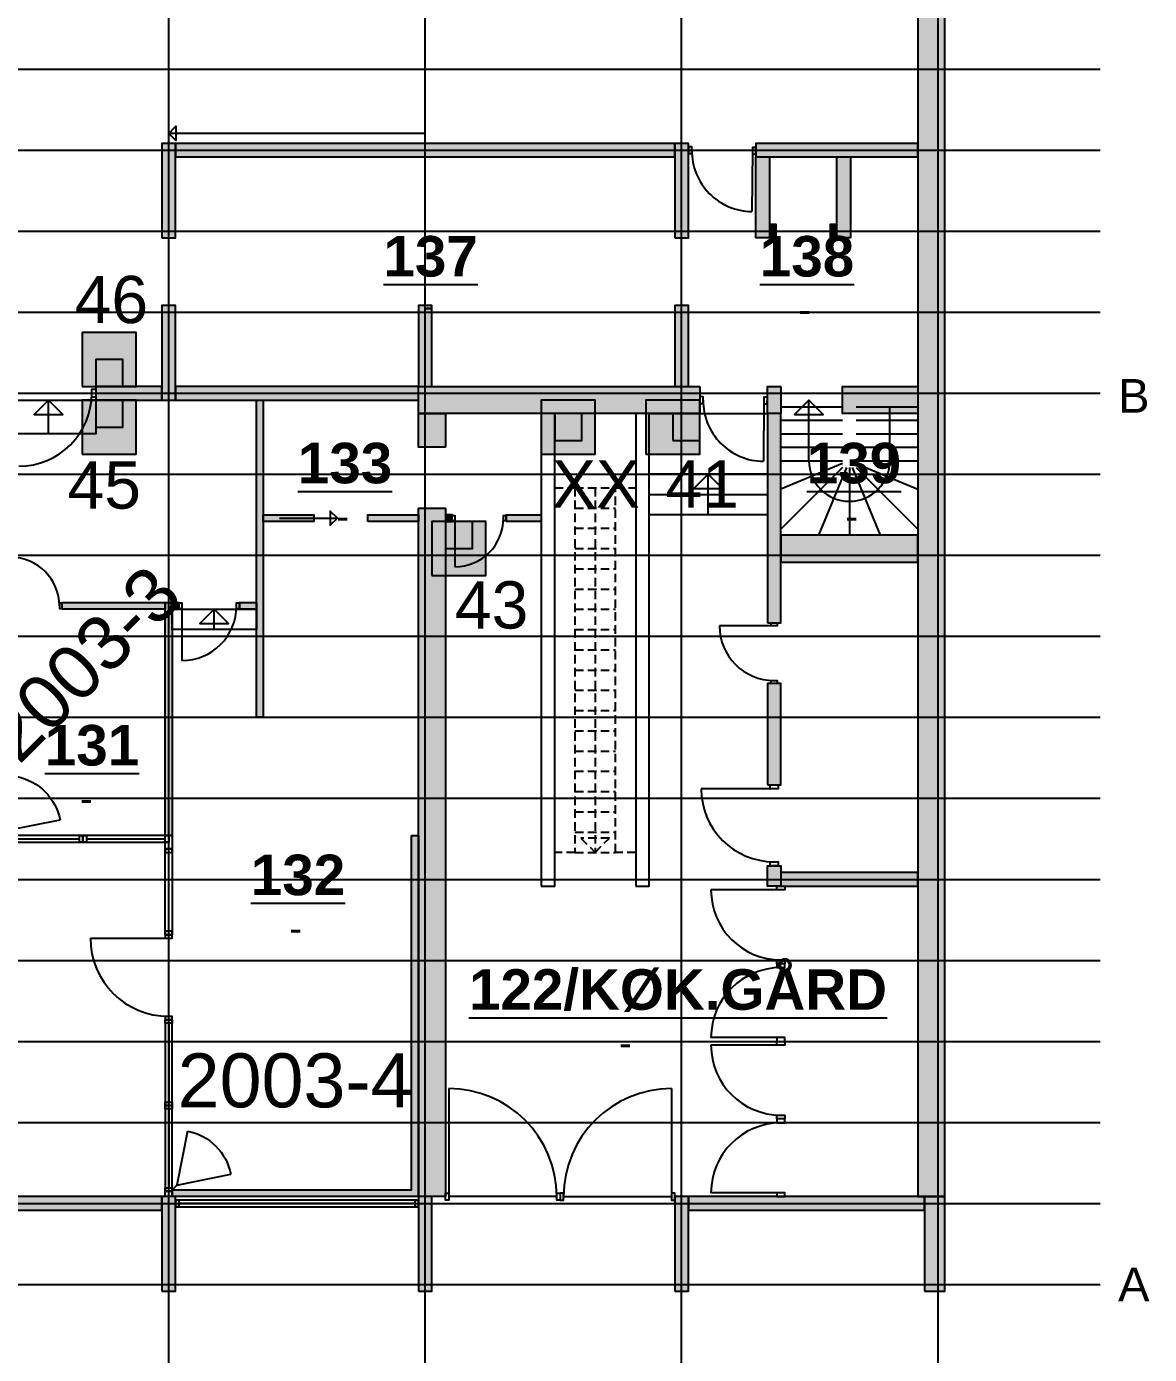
# Model space of a CAD drawing. Header units: millimetres. Extents: x 96064 to 243032, y 44049 to 165007.
# Drawn here: x 176394 to 193032, y 57162 to 76832 of the extents above; entities that cross this region are included whole.
import ezdxf

# ---------------------------------------------------------------- set-up
doc = ezdxf.new("R2010")
doc.units = ezdxf.units.MM
doc.header["$LTSCALE"] = 20
doc.linetypes.add('DASHED', pattern=[19.05, 12.7, -6.35])
for name, color, linetype in [('-  Stueplan eksist', 7, 'CONTINUOUS'), ('-  Trapper', 1, 'CONTINUOUS'), ('- Døre og vinduer', 12, 'CONTINUOUS'), ('-ADK', 140, 'CONTINUOUS'), ('-Alarm', 20, 'CONTINUOUS'), ('-Dørfølere', 90, 'CONTINUOUS'), ('-Grid', 254, 'CONTINUOUS'), ('-Rum m2', 6, 'CONTINUOUS'), ('-Rumnumre', 6, 'CONTINUOUS'), ('-Skrav. eksist.', 253, 'CONTINUOUS')]:
    doc.layers.add(name, color=color, linetype=linetype)
doc.styles.add('100', font='arial.ttf', dxfattribs={"height": 150})

# ---------------------------------------------------------------- blocks, each defined once
blk = doc.blocks.new('Rumføler')
at = {"layer": '-Alarm'}
blk.add_line((-71, 71), (0, 0), dxfattribs=at)
blk.add_lwpolyline([(-231, 871), (-71, 71), (-871, 231)], dxfattribs=at)
blk.add_arc((-71, 71), 816, 101.3099, 168.6901, dxfattribs=at)
blk = doc.blocks.new('ADK')
at = {"layer": '-ADK'}
h = blk.add_hatch(color=256, dxfattribs=at)
h.dxf.hatch_style = 1
h.paths.add_polyline_path([(-400, -400), (400, -400), (400, 400), (-400, 400)])
blk.add_lwpolyline([(-400, -400), (400, -400), (400, 400), (-400, 400)], close=True, dxfattribs=at)

msp = doc.modelspace()

# ---------------------------------------------------------------- hatches: boundary and pattern name
at = {"layer": '-ADK'}
h = msp.add_hatch(color=256, dxfattribs=at)
h.dxf.hatch_style = 1
h.paths.add_polyline_path([(177420, 71500), (177820, 71500), (177820, 71900), (177420, 71900)])
h = msp.add_hatch(color=256, dxfattribs=at)
h.dxf.hatch_style = 1
h.paths.add_polyline_path([(177420, 70900), (177820, 70900), (177820, 71300), (177420, 71300)])
h = msp.add_hatch(color=256, dxfattribs=at)
h.dxf.hatch_style = 1
h.paths.add_polyline_path([(184220, 70700), (184620, 70700), (184620, 71100), (184220, 71100)])
h = msp.add_hatch(color=256, dxfattribs=at)
h.dxf.hatch_style = 1
h.paths.add_polyline_path([(185970, 70700), (186370, 70700), (186370, 71100), (185970, 71100)])
h = msp.add_hatch(color=256, dxfattribs=at)
h.dxf.hatch_style = 1
h.paths.add_polyline_path([(182600, 69100), (183000, 69100), (183000, 69500), (182600, 69500)])
at = {"layer": '-Skrav. eksist.'}
h = msp.add_hatch(color=256, dxfattribs=at)
h.dxf.hatch_style = 1
h.paths.add_polyline_path([(189600, 59500), (190000, 59500), (190000, 85900), (189600, 85900)], flags=16)
h.paths.add_polyline_path([(189700, 59300), (189700, 59500), (186200, 59500), (186200, 59300)], flags=17)
h = msp.add_hatch(color=256, dxfattribs=at)
h.dxf.hatch_style = 1
h.paths.add_polyline_path([(189700, 59300), (189700, 59500), (186200, 59500), (186200, 59300)], flags=17)
h.paths.add_polyline_path([(189600, 59500), (190000, 59500), (190000, 85900), (189600, 85900)], flags=16)
h = msp.add_hatch(color=256, dxfattribs=at)
h.dxf.hatch_style = 1
h.paths.add_polyline_path([(189600, 59500), (190000, 59500), (190000, 85900), (189600, 85900)], flags=16)
h.paths.add_polyline_path([(189600, 74900), (189600, 75100), (187200, 75100), (187200, 74900)], flags=17)
h = msp.add_hatch(color=256, dxfattribs=at)
h.dxf.hatch_style = 1
h.paths.add_polyline_path([(189600, 74900), (189600, 75100), (187200, 75100), (187200, 74900)], flags=17)
h.paths.add_polyline_path([(189600, 59500), (190000, 59500), (190000, 85900), (189600, 85900)], flags=16)
h = msp.add_hatch(color=256, dxfattribs=at)
h.dxf.hatch_style = 1
h.paths.add_polyline_path([(187570, 69300), (187570, 68900), (189600, 68900), (189600, 69300)], flags=17)
h.paths.add_polyline_path([(189600, 59500), (190000, 59500), (190000, 85900), (189600, 85900)], flags=16)
h = msp.add_hatch(color=256, dxfattribs=at)
h.dxf.hatch_style = 1
h.paths.add_polyline_path([(189600, 64100), (189600, 64300), (187570, 64300), (187570, 64100)], flags=17)
h.paths.add_polyline_path([(189600, 59500), (190000, 59500), (190000, 85900), (189600, 85900)], flags=16)
h = msp.add_hatch(color=256, dxfattribs=at)
h.dxf.hatch_style = 1
h.paths.add_polyline_path([(187570, 69300), (187570, 68900), (189600, 68900), (189600, 69300)], flags=17)
h.paths.add_polyline_path([(189600, 59500), (190000, 59500), (190000, 85900), (189600, 85900)], flags=16)
h = msp.add_hatch(color=256, dxfattribs=at)
h.dxf.hatch_style = 1
h.paths.add_polyline_path([(189600, 64100), (189600, 64300), (187570, 64300), (187570, 64100)], flags=17)
h.paths.add_polyline_path([(189600, 59500), (190000, 59500), (190000, 85900), (189600, 85900)], flags=16)
h = msp.add_hatch(color=256, dxfattribs=at)
h.dxf.hatch_style = 1
h.paths.add_polyline_path([(189600, 59500), (190000, 59500), (190000, 85900), (189600, 85900)], flags=16)
h.paths.add_polyline_path([(189600, 71500), (189600, 71100), (188485, 71100), (188485, 71500)], flags=17)
h = msp.add_hatch(color=256, dxfattribs=at)
h.dxf.hatch_style = 1
h.paths.add_polyline_path([(189600, 71500), (189600, 71100), (188485, 71100), (188485, 71500)], flags=17)
h.paths.add_polyline_path([(189600, 59500), (190000, 59500), (190000, 85900), (189600, 85900)], flags=16)
h = msp.add_hatch(color=256, dxfattribs=at)
h.dxf.hatch_style = 1
h.paths.add_polyline_path([(189600, 59500), (190000, 59500), (190000, 85900), (189600, 85900)], flags=16)
h.paths.add_polyline_path([(189700, 58100), (190000, 58100), (190000, 59500), (189700, 59500)], flags=17)
h = msp.add_hatch(color=256, dxfattribs=at)
h.dxf.hatch_style = 1
h.paths.add_polyline_path([(189700, 58100), (190000, 58100), (190000, 59500), (189700, 59500)], flags=17)
h.paths.add_polyline_path([(189600, 59500), (190000, 59500), (190000, 85900), (189600, 85900)], flags=16)
h = msp.add_hatch(color=256, dxfattribs=at)
h.dxf.hatch_style = 1
h.paths.add_polyline_path([(189600, 59500), (190000, 59500), (190000, 85900), (189600, 85900)], flags=17)
h.paths.add_polyline_path([(189600, 59500), (190000, 59500), (190000, 85900), (189600, 85900)], flags=16)
h = msp.add_hatch(color=256, dxfattribs=at)
h.dxf.hatch_style = 1
h.paths.add_polyline_path([(178400, 73700), (178600, 73700), (178600, 75100), (178400, 75100)], flags=17)
h = msp.add_hatch(color=256, dxfattribs=at)
h.dxf.hatch_style = 1
h.paths.add_polyline_path([(178400, 73700), (178600, 73700), (178600, 75100), (178400, 75100)], flags=17)
h = msp.add_hatch(color=256, dxfattribs=at)
h.dxf.hatch_style = 1
h.paths.add_polyline_path([(186000, 74900), (186000, 75100), (178600, 75100), (178600, 74900)], flags=17)
h = msp.add_hatch(color=256, dxfattribs=at)
h.dxf.hatch_style = 1
h.paths.add_polyline_path([(186000, 74900), (186000, 75100), (178600, 75100), (178600, 74900)], flags=17)
h = msp.add_hatch(color=256, dxfattribs=at)
h.dxf.hatch_style = 1
h.paths.add_polyline_path([(186000, 73700), (186200, 73700), (186200, 75100), (186000, 75100)], flags=17)
h = msp.add_hatch(color=256, dxfattribs=at)
h.dxf.hatch_style = 1
h.paths.add_polyline_path([(186000, 73700), (186200, 73700), (186200, 75100), (186000, 75100)], flags=17)
h = msp.add_hatch(color=256, dxfattribs=at)
h.dxf.hatch_style = 1
h.paths.add_polyline_path([(187200, 74900), (187400, 74900), (187400, 73700), (187200, 73700)], flags=17)
h = msp.add_hatch(color=256, dxfattribs=at)
h.dxf.hatch_style = 1
h.paths.add_polyline_path([(187200, 74900), (187400, 74900), (187400, 73700), (187200, 73700)], flags=17)
h = msp.add_hatch(color=256, dxfattribs=at)
h.dxf.hatch_style = 1
h.paths.add_polyline_path([(188400, 74900), (188600, 74900), (188600, 73700), (188400, 73700)], flags=17)
h = msp.add_hatch(color=256, dxfattribs=at)
h.dxf.hatch_style = 1
h.paths.add_polyline_path([(188400, 74900), (188600, 74900), (188600, 73700), (188400, 73700)], flags=17)
h = msp.add_hatch(color=256, dxfattribs=at)
h.dxf.hatch_style = 1
h.paths.add_polyline_path([(187400, 73700), (187500, 73700), (187500, 73900), (187400, 73900)], flags=17)
h = msp.add_hatch(color=256, dxfattribs=at)
h.dxf.hatch_style = 1
h.paths.add_polyline_path([(187400, 73700), (187500, 73700), (187500, 73900), (187400, 73900)], flags=17)
h = msp.add_hatch(color=256, dxfattribs=at)
h.dxf.hatch_style = 1
h.paths.add_polyline_path([(188300, 73700), (188400, 73700), (188400, 73900), (188300, 73900)], flags=17)
h = msp.add_hatch(color=256, dxfattribs=at)
h.dxf.hatch_style = 1
h.paths.add_polyline_path([(188300, 73700), (188400, 73700), (188400, 73900), (188300, 73900)], flags=17)
h = msp.add_hatch(color=256, dxfattribs=at)
h.dxf.hatch_style = 1
h.paths.add_polyline_path([(178400, 71300), (178600, 71300), (178600, 72700), (178400, 72700)], flags=17)
h = msp.add_hatch(color=256, dxfattribs=at)
h.dxf.hatch_style = 1
h.paths.add_polyline_path([(178400, 71300), (178600, 71300), (178600, 72700), (178400, 72700)], flags=17)
h = msp.add_hatch(color=256, dxfattribs=at)
h.dxf.hatch_style = 1
h.paths.add_polyline_path([(182200.2, 71500), (182400.2, 71500), (182400, 72700), (182200, 72700)], flags=16)
h.paths.add_polyline_path([(182200, 71300), (182200, 71500), (178600, 71500), (178600, 71300)], flags=17)
h = msp.add_hatch(color=256, dxfattribs=at)
h.dxf.hatch_style = 1
h.paths.add_polyline_path([(182200, 71300), (182200, 71500), (178600, 71500), (178600, 71300)], flags=17)
h.paths.add_polyline_path([(182200.2, 71500), (182400.2, 71500), (182400, 72700), (182200, 72700)], flags=16)
h = msp.add_hatch(color=256, dxfattribs=at)
h.dxf.hatch_style = 1
h.paths.add_polyline_path([(182200.2, 71500), (182400.2, 71500), (182400, 72700), (182200, 72700)], flags=16)
h.paths.add_polyline_path([(182200.2, 71500), (182400.2, 71500), (182400, 72700), (182200, 72700)], flags=17)
h = msp.add_hatch(color=256, dxfattribs=at)
h.dxf.hatch_style = 1
h.paths.add_polyline_path([(182200.2, 71500), (182400.2, 71500), (182400, 72700), (182200, 72700)], flags=16)
h.paths.add_polyline_path([(186370, 71500), (186370, 71100), (182200, 71100), (182200, 71500)], flags=17)
h.paths.add_polyline_path([(186000, 71500), (186200, 71500), (186200, 72700), (186000, 72700)], flags=16)
h = msp.add_hatch(color=256, dxfattribs=at)
h.dxf.hatch_style = 1
h.paths.add_polyline_path([(186370, 71500), (186370, 71100), (182200, 71100), (182200, 71500)], flags=17)
h.paths.add_polyline_path([(182200.2, 71500), (182400.2, 71500), (182400, 72700), (182200, 72700)], flags=16)
h.paths.add_polyline_path([(186000, 71500), (186200, 71500), (186200, 72700), (186000, 72700)], flags=16)
h = msp.add_hatch(color=256, dxfattribs=at)
h.dxf.hatch_style = 1
h.paths.add_polyline_path([(186000, 71500), (186200, 71500), (186200, 72700), (186000, 72700)], flags=17)
h.paths.add_polyline_path([(186000, 71500), (186200, 71500), (186200, 72700), (186000, 72700)], flags=16)
h = msp.add_hatch(color=256, dxfattribs=at)
h.dxf.hatch_style = 1
h.paths.add_polyline_path([(178400, 71300), (178400, 71500), (177420, 71500), (177420, 71300)], flags=17)
h = msp.add_hatch(color=256, dxfattribs=at)
h.dxf.hatch_style = 1
h.paths.add_polyline_path([(178400, 71300), (178400, 71500), (177420, 71500), (177420, 71300)], flags=17)
h = msp.add_hatch(color=256, dxfattribs=at)
h.dxf.hatch_style = 1
h.paths.add_polyline_path([(187570, 71500), (187570, 71100), (187370, 71100), (187370, 71500)], flags=17)
h = msp.add_hatch(color=256, dxfattribs=at)
h.dxf.hatch_style = 1
h.paths.add_polyline_path([(187570, 71500), (187570, 71100), (187370, 71100), (187370, 71500)], flags=17)
h = msp.add_hatch(color=256, dxfattribs=at)
h.dxf.hatch_style = 1
h.paths.add_polyline_path([(179800, 71300), (179900, 71300), (179900, 66600), (179800, 66600)], flags=17)
h = msp.add_hatch(color=256, dxfattribs=at)
h.dxf.hatch_style = 1
h.paths.add_polyline_path([(179800, 71300), (179900, 71300), (179900, 66600), (179800, 66600)], flags=17)
h = msp.add_hatch(color=256, dxfattribs=at)
h.dxf.hatch_style = 1
h.paths.add_polyline_path([(182600, 70600), (182200, 70600), (182200, 71100), (182600, 71100)], flags=17)
h = msp.add_hatch(color=256, dxfattribs=at)
h.dxf.hatch_style = 1
h.paths.add_polyline_path([(182600, 70600), (182200, 70600), (182200, 71100), (182600, 71100)], flags=17)
h = msp.add_hatch(color=256, dxfattribs=at)
h.dxf.hatch_style = 1
h.paths.add_polyline_path([(187370, 68000), (187570, 68000), (187570, 71100), (187370, 71100)], flags=17)
h = msp.add_hatch(color=256, dxfattribs=at)
h.dxf.hatch_style = 1
h.paths.add_polyline_path([(187370, 68000), (187570, 68000), (187570, 71100), (187370, 71100)], flags=17)
h = msp.add_hatch(color=256, dxfattribs=at)
h.dxf.hatch_style = 1
h.paths.add_polyline_path([(182600, 59500), (182200, 59500), (182200, 69700), (182600, 69700)], flags=17)
h = msp.add_hatch(color=256, dxfattribs=at)
h.dxf.hatch_style = 1
h.paths.add_polyline_path([(182600, 59500), (182200, 59500), (182200, 69700), (182600, 69700)], flags=17)
h = msp.add_hatch(color=256, dxfattribs=at)
h.dxf.hatch_style = 1
h.paths.add_polyline_path([(179900, 69500), (179900, 69600), (180650, 69600), (180650, 69500)], flags=17)
h = msp.add_hatch(color=256, dxfattribs=at)
h.dxf.hatch_style = 1
h.paths.add_polyline_path([(179900, 69500), (179900, 69600), (180650, 69600), (180650, 69500)], flags=17)
h = msp.add_hatch(color=256, dxfattribs=at)
h.dxf.hatch_style = 1
h.paths.add_polyline_path([(181450, 69500), (181450, 69600), (182200, 69600), (182200, 69500)], flags=17)
h = msp.add_hatch(color=256, dxfattribs=at)
h.dxf.hatch_style = 1
h.paths.add_polyline_path([(181450, 69500), (181450, 69600), (182200, 69600), (182200, 69500)], flags=17)
h = msp.add_hatch(color=256, dxfattribs=at)
h.dxf.hatch_style = 1
h.paths.add_polyline_path([(182700, 69500), (182700, 69600), (182600, 69600), (182600, 69500)], flags=17)
h = msp.add_hatch(color=256, dxfattribs=at)
h.dxf.hatch_style = 1
h.paths.add_polyline_path([(182700, 69500), (182700, 69600), (182600, 69600), (182600, 69500)], flags=17)
h = msp.add_hatch(color=256, dxfattribs=at)
h.dxf.hatch_style = 1
h.paths.add_polyline_path([(183500, 69500), (183500, 69600), (184020, 69600), (184020, 69500)], flags=17)
h = msp.add_hatch(color=256, dxfattribs=at)
h.dxf.hatch_style = 1
h.paths.add_polyline_path([(183500, 69500), (183500, 69600), (184020, 69600), (184020, 69500)], flags=17)
h = msp.add_hatch(color=256, dxfattribs=at)
h.dxf.hatch_style = 1
h.paths.add_polyline_path([(176920, 68200), (176920, 68300), (178450, 68300), (178450, 68200)], flags=17)
h = msp.add_hatch(color=256, dxfattribs=at)
h.dxf.hatch_style = 1
h.paths.add_polyline_path([(176920, 68200), (176920, 68300), (178450, 68300), (178450, 68200)], flags=17)
h = msp.add_hatch(color=256, dxfattribs=at)
h.dxf.hatch_style = 1
h.paths.add_polyline_path([(178450, 68300), (178550, 68300), (178550, 64850), (178450, 64850)], flags=17)
h = msp.add_hatch(color=256, dxfattribs=at)
h.dxf.hatch_style = 1
h.paths.add_polyline_path([(178450, 68300), (178550, 68300), (178550, 64850), (178450, 64850)], flags=17)
h = msp.add_hatch(color=256, dxfattribs=at)
h.dxf.hatch_style = 1
h.paths.add_polyline_path([(178550, 68200), (178550, 68300), (178650, 68300), (178650, 68200)], flags=17)
h = msp.add_hatch(color=256, dxfattribs=at)
h.dxf.hatch_style = 1
h.paths.add_polyline_path([(178550, 68200), (178550, 68300), (178650, 68300), (178650, 68200)], flags=17)
h = msp.add_hatch(color=256, dxfattribs=at)
h.dxf.hatch_style = 1
h.paths.add_polyline_path([(179550, 68200), (179550, 68300), (179800, 68300), (179800, 68200)], flags=17)
h = msp.add_hatch(color=256, dxfattribs=at)
h.dxf.hatch_style = 1
h.paths.add_polyline_path([(179550, 68200), (179550, 68300), (179800, 68300), (179800, 68200)], flags=17)
h = msp.add_hatch(color=256, dxfattribs=at)
h.dxf.hatch_style = 1
h.paths.add_polyline_path([(187370, 65600), (187570, 65600), (187570, 67100), (187370, 67100)], flags=17)
h = msp.add_hatch(color=256, dxfattribs=at)
h.dxf.hatch_style = 1
h.paths.add_polyline_path([(187370, 65600), (187570, 65600), (187570, 67100), (187370, 67100)], flags=17)
h = msp.add_hatch(color=256, dxfattribs=at)
h.dxf.hatch_style = 1
h.paths.add_polyline_path([(182100, 64850), (182200, 64850), (182200, 59500), (178550, 59500), (178550, 59600), (182100, 59600)], flags=17)
h = msp.add_hatch(color=256, dxfattribs=at)
h.dxf.hatch_style = 1
h.paths.add_polyline_path([(182100, 64850), (182200, 64850), (182200, 59500), (178550, 59500), (178550, 59600), (182100, 59600)], flags=17)
h = msp.add_hatch(color=256, dxfattribs=at)
h.dxf.hatch_style = 1
h.paths.add_polyline_path([(187570, 64100), (187370, 64100), (187370, 64400), (187570, 64400)], flags=17)
h = msp.add_hatch(color=256, dxfattribs=at)
h.dxf.hatch_style = 1
h.paths.add_polyline_path([(187570, 64100), (187370, 64100), (187370, 64400), (187570, 64400)], flags=17)
h = msp.add_hatch(color=256, dxfattribs=at)
h.dxf.hatch_style = 1
h.paths.add_polyline_path([(178400, 59300), (178400, 59500), (174800, 59500), (174800, 59300)], flags=17)
h = msp.add_hatch(color=256, dxfattribs=at)
h.dxf.hatch_style = 1
h.paths.add_polyline_path([(178400, 59300), (178400, 59500), (174800, 59500), (174800, 59300)], flags=17)
h = msp.add_hatch(color=256, dxfattribs=at)
h.dxf.hatch_style = 1
h.paths.add_polyline_path([(178400, 58100), (178600, 58100), (178600, 59500), (178400, 59500)], flags=17)
h = msp.add_hatch(color=256, dxfattribs=at)
h.dxf.hatch_style = 1
h.paths.add_polyline_path([(178400, 58100), (178600, 58100), (178600, 59500), (178400, 59500)], flags=17)
h = msp.add_hatch(color=256, dxfattribs=at)
h.dxf.hatch_style = 1
h.paths.add_polyline_path([(182200, 58100), (182400, 58100), (182400, 59500), (182200, 59500)], flags=17)
h = msp.add_hatch(color=256, dxfattribs=at)
h.dxf.hatch_style = 1
h.paths.add_polyline_path([(182200, 58100), (182400, 58100), (182400, 59500), (182200, 59500)], flags=17)
h = msp.add_hatch(color=256, dxfattribs=at)
h.dxf.hatch_style = 1
h.paths.add_polyline_path([(186000, 58100), (186200, 58100), (186200, 59500), (186000, 59500)], flags=17)
h = msp.add_hatch(color=256, dxfattribs=at)
h.dxf.hatch_style = 1
h.paths.add_polyline_path([(186000, 58100), (186200, 58100), (186200, 59500), (186000, 59500)], flags=17)

# ---------------------------------------------------------------- linework, layer by layer
at = {"layer": '-  Stueplan eksist'}
for points in [[(189600, 59500), (190000, 59500), (190000, 85900), (189600, 85900)], [(178400, 73700), (178600, 73700), (178600, 75100), (178400, 75100)], [(186000, 74900), (186000, 75100), (178600, 75100), (178600, 74900)], [(186000, 73700), (186200, 73700), (186200, 75100), (186000, 75100)], [(189600, 74900), (189600, 75100), (187200, 75100), (187200, 74900)], [(187200, 74900), (187400, 74900), (187400, 73700), (187200, 73700)], [(188400, 74900), (188600, 74900), (188600, 73700), (188400, 73700)], [(187400, 73700), (187500, 73700), (187500, 73900), (187400, 73900)], [(188300, 73700), (188400, 73700), (188400, 73900), (188300, 73900)], [(178400, 71300), (178600, 71300), (178600, 72700), (178400, 72700)], [(182200.2, 71500), (182400.2, 71500), (182400, 72700), (182200, 72700)], [(186000, 71500), (186200, 71500), (186200, 72700), (186000, 72700)], [(178400, 71300), (178400, 71500), (177420, 71500), (177420, 71300)], [(182200, 71300), (182200, 71500), (178600, 71500), (178600, 71300)], [(186370, 71500), (186370, 71100), (182200, 71100), (182200, 71500)], [(187570, 71500), (187570, 71100), (187370, 71100), (187370, 71500)], [(189600, 71500), (189600, 71100), (188485, 71100), (188485, 71500)], [(179800, 71300), (179900, 71300), (179900, 66600), (179800, 66600)], [(182600, 70600), (182200, 70600), (182200, 71100), (182600, 71100)], [(184020, 64100), (184220, 64100), (184220, 71100), (184020, 71100)], [(185420, 64100), (185620, 64100), (185620, 71100), (185420, 71100)], [(187370, 68000), (187570, 68000), (187570, 71100), (187370, 71100)], [(182600, 59500), (182200, 59500), (182200, 69700), (182600, 69700)], [(179900, 69500), (179900, 69600), (180650, 69600), (180650, 69500)], [(181450, 69500), (181450, 69600), (182200, 69600), (182200, 69500)], [(182700, 69500), (182700, 69600), (182600, 69600), (182600, 69500)], [(183500, 69500), (183500, 69600), (184020, 69600), (184020, 69500)], [(187570, 69300), (187570, 68900), (189600, 68900), (189600, 69300)], [(176920, 68200), (176920, 68300), (178450, 68300), (178450, 68200)], [(178450, 68300), (178550, 68300), (178550, 64850), (178450, 64850)], [(178550, 68200), (178550, 68300), (178650, 68300), (178650, 68200)], [(179550, 68200), (179550, 68300), (179800, 68300), (179800, 68200)], [(187370, 65600), (187570, 65600), (187570, 67100), (187370, 67100)], [(182100, 64850), (182200, 64850), (182200, 59500), (178550, 59500), (178550, 59600), (182100, 59600)], [(187570, 64100), (187370, 64100), (187370, 64400), (187570, 64400)], [(189600, 64100), (189600, 64300), (187570, 64300), (187570, 64100)], [(178400, 59300), (178400, 59500), (174800, 59500), (174800, 59300)], [(178400, 58100), (178600, 58100), (178600, 59500), (178400, 59500)], [(182200, 58100), (182400, 58100), (182400, 59500), (182200, 59500)], [(186000, 58100), (186200, 58100), (186200, 59500), (186000, 59500)], [(189700, 59300), (189700, 59500), (186200, 59500), (186200, 59300)], [(189700, 58100), (190000, 58100), (190000, 59500), (189700, 59500)]]:
    msp.add_lwpolyline(points, close=True, dxfattribs=at)
at = {"layer": '-  Trapper'}
for p, q in [((187570, 71200), (188485, 71200)), ((188685, 71200), (189600, 71200)), ((189185, 70400), (189185, 71200)), ((187570, 71000), (188485, 71000)), ((188685, 71000), (189600, 71000)), ((187570, 70800), (188485, 70800)), ((188685, 70800), (189600, 70800)), ((187570, 70600), (188485, 70600)), ((188685, 70600), (189600, 70600)), ((187570, 70400), (188485, 70400)), ((188485, 70358.6), (187570, 69979.6)), ((188485, 70300), (187570, 69385)), ((188543.6, 70300), (188129.4, 69300)), ((188585, 70300), (188585, 69300)), ((188626.4, 70300), (189040.6, 69300)), ((188685, 70400), (189600, 70400)), ((188685, 70358.6), (189600, 69979.6)), ((188685, 70300), (189600, 69385))]:
    msp.add_line(p, q, dxfattribs=at)
at = {"layer": '-  Trapper', "linetype": 'DASHED', "ltscale": 0.5}
for p, q in [((184520, 70000), (185120, 70000)), ((184520, 69700), (185120, 69700)), ((184520, 69400), (185120, 69400)), ((184520, 69100), (185120, 69100)), ((184520, 68800), (185120, 68800)), ((184520, 68500), (185120, 68500)), ((184520, 68200), (185120, 68200)), ((184520, 67900), (185120, 67900)), ((184520, 67600), (185120, 67600)), ((184520, 67300), (185120, 67300)), ((184520, 67300), (185120, 67300)), ((184520, 67000), (185120, 67000)), ((184520, 67000), (185120, 67000)), ((184520, 66700), (185120, 66700)), ((184520, 66400), (185120, 66400)), ((184520, 66100), (185120, 66100)), ((184520, 65800), (185120, 65800)), ((184520, 65500), (185120, 65500)), ((184520, 65200), (185120, 65200)), ((184520, 64900), (185120, 64900)), ((184520, 64600), (185120, 64600))]:
    msp.add_line(p, q, dxfattribs=at)
at = {"layer": '-  Trapper'}
for points in [[(176020, 71300), (177420, 71300), (177420, 70800), (176020, 70800)], [(185620, 71100), (187370, 71100), (187370, 70200), (185620, 70200)], [(185620, 69900), (187370, 69900), (187370, 69600), (185620, 69600)], [(178550, 68200), (179800, 68200), (179800, 67900), (178550, 67900)]]:
    msp.add_lwpolyline(points, close=True, dxfattribs=at)
for points in [[(176720, 70800), (176720, 71300), (176507.9, 71087.9), (176932.1, 71087.9), (176720, 71300)], [(187985, 70400), (187985, 71298.8), (187772.9, 71086.6), (188197.1, 71086.6), (187985, 71298.8)], [(186495, 69600), (186495, 70200), (186282.9, 69987.9), (186707.1, 69987.9), (186495, 70200)], [(179175, 67900), (179175, 68200), (178962.9, 67987.9), (179387.1, 67987.9), (179175, 68200)]]:
    msp.add_lwpolyline(points, dxfattribs=at)
at = {"layer": '-  Trapper', "linetype": 'DASHED', "ltscale": 0.5}
for points in [[(184520, 64600), (184220, 64600), (184220, 70000), (184520, 70000)], [(185420, 64600), (185120, 64600), (185120, 70000), (185420, 70000)]]:
    msp.add_lwpolyline(points, close=True, dxfattribs=at)
msp.add_lwpolyline([(184820, 70000), (184820, 64600), (185032.1, 64812.1), (184607.9, 64812.1), (184820, 64600)], dxfattribs=at)
at = {"layer": '-  Trapper'}
msp.add_arc((188585, 70400), 600, 180, 0, dxfattribs=at)
at = {"layer": '- Døre og vinduer'}
for p, q in [((187150, 74992), (187142.4, 74092)), ((187320, 71292), (187312.4, 70392)), ((182740, 69550), (182740, 68830)), ((178695, 68250), (178695, 67440)), ((187470, 67955), (186660, 67955)), ((187470, 65540), (186390, 65540)), ((176020, 64800), (177180, 64800)), ((177280, 64800), (178450, 64800)), ((178500, 63430), (178500, 64600)), ((187570, 64042.5), (186535, 64042.5)), ((177340, 63330), (178500, 63330)), ((178500, 62170), (178500, 63330)), ((178500, 62070), (178500, 60900)), ((187570, 61857.5), (186535, 61857.5)), ((187570, 61742.5), (186535, 61742.5)), ((182650, 61100), (182650, 59500)), ((185950, 61100), (185950, 59500)), ((178500, 60800), (178500, 59630)), ((184250, 59500), (182650, 59500)), ((184350, 59500), (185950, 59500)), ((187570, 59557.5), (186535, 59557.5)), ((182150, 59400), (178650, 59400))]:
    msp.add_line(p, q, dxfattribs=at)
for points in [[(182300, 75250), (178500, 75250), (178606.1, 75356.1), (178606.1, 75143.9), (178500, 75250)], [(180140, 69550), (181000, 69550), (180893.9, 69656.1), (180893.9, 69443.9), (181000, 69550)]]:
    msp.add_lwpolyline(points, dxfattribs=at)
for points in [[(186199.6, 74950), (186249.6, 74949.6), (186250.4, 75049.6), (186200.4, 75050)], [(187149.5, 74942), (187199.5, 74941.6), (187200.4, 75041.6), (187150.4, 75042)], [(177420, 71340), (177360, 71340), (177360, 71460), (177420, 71460)], [(186369.6, 71250), (186419.6, 71249.6), (186420.4, 71349.6), (186370.4, 71350)], [(187319.5, 71242), (187369.5, 71241.6), (187370.4, 71341.6), (187320.4, 71342)], [(182740, 69510), (182700, 69510), (182700, 69590), (182740, 69590)], [(183500, 69510), (183460, 69510), (183460, 69590), (183500, 69590)], [(176920, 68290), (176880, 68290), (176880, 68210), (176920, 68210)], [(178695, 68205), (178650, 68205), (178650, 68295), (178695, 68295)], [(179550, 68205), (179505, 68205), (179505, 68295), (179550, 68295)], [(187425, 67955), (187425, 68000), (187515, 68000), (187515, 67955)], [(187425, 67100), (187425, 67145), (187515, 67145), (187515, 67100)], [(187410, 65540), (187410, 65600), (187530, 65600), (187530, 65540)], [(177230, 64750), (177230, 64850), (175970, 64850), (175970, 64750)], [(177180, 64750), (177180, 64850), (177230, 64850), (177230, 64750)], [(178500, 64750), (178500, 64850), (177230, 64850), (177230, 64750)], [(177230, 64750), (177230, 64850), (177280, 64850), (177280, 64750)], [(178450, 64750), (178450, 64850), (178500, 64850), (178500, 64750)], [(178500, 64850), (178550, 64850), (178550, 64650), (178450, 64650), (178450, 64750), (178500, 64750)], [(178450, 64650), (178550, 64650), (178550, 63380), (178450, 63380)], [(178450, 64600), (178550, 64600), (178550, 64650), (178450, 64650)], [(187410, 64400), (187410, 64460), (187530, 64460), (187530, 64400)], [(187512.5, 64042.5), (187512.5, 64100), (187627.5, 64100), (187627.5, 64042.5)], [(178450, 63380), (178550, 63380), (178550, 63430), (178450, 63430)], [(178450, 63330), (178550, 63330), (178550, 63380), (178450, 63380)], [(187512.5, 62950), (187512.5, 63007.5), (187627.5, 63007.5), (187627.5, 62950)], [(187512.5, 62950), (187512.5, 62892.5), (187627.5, 62892.5), (187627.5, 62950)], [(178450, 62120), (178550, 62120), (178550, 62170), (178450, 62170)], [(178450, 60850), (178550, 60850), (178550, 62120), (178450, 62120)], [(178450, 62120), (178550, 62120), (178550, 62070), (178450, 62070)], [(187512.5, 61857.5), (187512.5, 61800), (187627.5, 61800), (187627.5, 61857.5)], [(187512.5, 61742.5), (187512.5, 61800), (187627.5, 61800), (187627.5, 61742.5)], [(178450, 60900), (178550, 60900), (178550, 60850), (178450, 60850)], [(178450, 59580), (178550, 59580), (178550, 60850), (178450, 60850)], [(178450, 60850), (178550, 60850), (178550, 60800), (178450, 60800)], [(187512.5, 60650), (187512.5, 60707.5), (187627.5, 60707.5), (187627.5, 60650)], [(187512.5, 60650), (187512.5, 60592.5), (187627.5, 60592.5), (187627.5, 60650)], [(178450, 59630), (178550, 59630), (178550, 59580), (178450, 59580)], [(178450, 59580), (178550, 59580), (178550, 59500), (178450, 59500)], [(178600, 59450), (178600, 59350), (182200, 59350), (182200, 59450)], [(178650, 59450), (178650, 59350), (178600, 59350), (178600, 59450)], [(182200, 59450), (182200, 59350), (182150, 59350), (182150, 59450)], [(182650, 59550), (182650, 59450), (182600, 59450), (182600, 59550)], [(184300, 59550), (184300, 59450), (184250, 59450), (184250, 59550)], [(184300, 59550), (184300, 59450), (184350, 59450), (184350, 59550)], [(185950, 59550), (185950, 59450), (186000, 59450), (186000, 59550)], [(187512.5, 59557.5), (187512.5, 59500), (187627.5, 59500), (187627.5, 59557.5)]]:
    msp.add_lwpolyline(points, close=True, dxfattribs=at)
for centre, radius, start, end in [((187150, 74992), 900, 179.5169, 269.5169), ((176280, 71400), 1080, 270, 0), ((187320, 71292), 900, 179.5169, 269.5169), ((182740, 69550), 720, 270, 0), ((176160, 68250), 720, 0, 90), ((178695, 68250), 810, 270, 0), ((187470, 67955), 810, 180, 270), ((187470, 65540), 1080, 180, 270), ((187570, 64042.5), 1035, 180, 270), ((178500, 63330), 1160, 180, 270), ((187570, 61857.5), 1035, 90, 180), ((187570, 61742.5), 1035, 180, 270), ((182650, 59500), 1600, 0, 90), ((185950, 59500), 1600, 90, 180), ((187570, 59557.5), 1035, 90, 180)]:
    msp.add_arc(centre, radius, start, end, dxfattribs=at)
at = {"layer": '-ADK'}
for points in [[(177420, 71500), (177820, 71500), (177820, 71900), (177420, 71900)], [(177420, 70900), (177820, 70900), (177820, 71300), (177420, 71300)], [(184220, 70700), (184620, 70700), (184620, 71100), (184220, 71100)], [(185970, 70700), (186370, 70700), (186370, 71100), (185970, 71100)], [(182600, 69100), (183000, 69100), (183000, 69500), (182600, 69500)]]:
    msp.add_lwpolyline(points, close=True, dxfattribs=at)
at = {"layer": '-Grid', "color": 251}
for p, q in [((178500, 47600), (178500, 163600)), ((182300, 47600), (182300, 163600)), ((186100, 47600), (186100, 163600)), ((189900, 47600), (189900, 163600)), ((147100, 76200), (192300, 76200)), ((147100, 75000), (192300, 75000)), ((147100, 73800), (192300, 73800)), ((147100, 72600), (192300, 72600)), ((147100, 71400), (192300, 71400)), ((147100, 70200), (192300, 70200)), ((147100, 69000), (192300, 69000)), ((147100, 67800), (192300, 67800)), ((147100, 66600), (192300, 66600)), ((147100, 65400), (192300, 65400)), ((147100, 64200), (192300, 64200)), ((147100, 63000), (192300, 63000)), ((147100, 61800), (192300, 61800)), ((147100, 60600), (192300, 60600)), ((147100, 59400), (192300, 59400)), ((147100, 58200), (192300, 58200))]:
    msp.add_line(p, q, dxfattribs=at)

# ---------------------------------------------------------------- block references
at = {"layer": '-Dørfølere'}
for p in [(177620, 71900), (177620, 70900), (184420, 70900), (185970, 70900), (182800, 69100)]:
    msp.add_blockref('ADK', p, dxfattribs=at)
at = {"layer": '-Dørfølere', "xscale": -1}
for p in [(176020, 64850), (178550, 59600)]:
    msp.add_blockref('Rumføler', p, dxfattribs=at)

# ---------------------------------------------------------------- texts
at = {"layer": '-ADK', "char_height": 700, "attachment_point": 1, "style": '100'}
for s, insert in [('\\pi548.29;46', (176559, 73139)), ('\\pi545.42;45', (176456, 70391)), ('\\pi416.5;XX', (183762, 70406)), ('\\pi615.61;41', (185244, 70405)), ('\\pi548.05;43', (182193, 68615))]:
    msp.add_mtext_dynamic_manual_height_columns(s, width=2127, gutter_width=750, heights=[0], dxfattribs=dict(at, insert=insert))
at = {"layer": '-Alarm', "insert": (176166, 66900), "char_height": 800, "attachment_point": 1, "rotation": 45, "style": '100'}
msp.add_mtext_dynamic_manual_height_columns('\\pi-634.73;2003-3', width=2127, gutter_width=750, heights=[0], dxfattribs=at)
at = {"layer": '-Alarm', "insert": (179266, 61622), "char_height": 800, "attachment_point": 1, "style": '100'}
msp.add_mtext_dynamic_manual_height_columns('\\pi-633.09;2003-4', width=2127, gutter_width=750, heights=[0], dxfattribs=at)
at = {"layer": '-Grid', "color": 3, "char_height": 500, "width": 361.302, "attachment_point": 5, "style": '100'}
for s, insert in [('{\\C7;B}', (192800, 71360.9)), ('{\\C7;A}', (192800, 58200))]:
    msp.add_mtext(s, dxfattribs=dict(at, insert=insert))
at = {"layer": '-Rum m2', "color": 6, "attachment_point": 1, "style": '100'}
for s, insert, char_height in [('\\pi826.92;-', (181446, 72842), 300), ('\\pi808.06;-', (187023, 72842), 400), ('\\pi808.06;-', (180178, 69779), 400), ('\\pi808.06;-', (187717, 69779), 400), ('\\pi808.06;-', (176379, 65599), 400), ('\\pi808.06;-', (179479, 63678), 400), ('\\pi808.06;-', (184364, 61980), 400)]:
    msp.add_mtext_dynamic_manual_height_columns(s, width=1767, gutter_width=750, heights=[0], dxfattribs=dict(at, insert=insert, char_height=char_height))
at = {"layer": '-Rumnumre', "color": 6, "char_height": 600, "attachment_point": 1, "style": '100'}
for s, insert in [('\\pi236.02;{\\fArial|b1|i0|c0|p34;\\L137}', (181446, 73730)), ('\\pi236.23;{\\fArial|b1|i0|c0|p34;\\L138}', (187023, 73730)), ('\\pi235.41;{\\fArial|b1|i0|c0|p34;\\L133}', (180178, 70667)), ('\\pi236.84;{\\fArial|b1|i0|c0|p34;\\L139}', (187717, 70667)), ('\\pi285.55;{\\fArial|b1|i0|c0|p34;\\L131}', (176379, 66487)), ('\\pi238.48;{\\fArial|b1|i0|c0|p34;\\L132}', (179479, 64566)), ('\\pi-2159.9;{\\fArial|b1|i0|c0|p34;\\L122/KØK.GÅRD}', (185109, 62868))]:
    msp.add_mtext_dynamic_manual_height_columns(s, width=1767, gutter_width=750, heights=[0], dxfattribs=dict(at, insert=insert))

doc.saveas('drawing.dxf')
